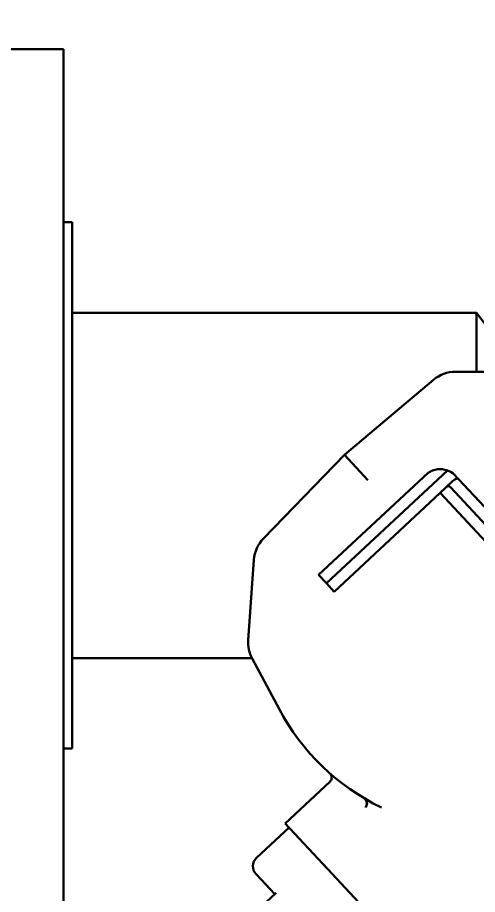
# Model space of a CAD drawing. Header units: inches. Extents: x 11 to 1621, y 11 to 1332.
# Drawn here: x 1200.35 to 1203.52, y 319.58 to 325.61 of the extents above; entities that cross this region are included whole.
import ezdxf

# ---------------------------------------------------------------- set-up
doc = ezdxf.new("R2010")
doc.units = ezdxf.units.IN
doc.header["$LTSCALE"] = 48
doc.header["$MEASUREMENT"] = 0
doc.layers.add('Visible (ANSI)', color=7, linetype='Continuous', lineweight=50)

msp = doc.modelspace()

# ---------------------------------------------------------------- linework, layer by layer
at = {"layer": 'Visible (ANSI)'}
for p, q in [((1200.671342, 325.391153), (1199.981342, 325.391153)), ((1200.671342, 325.391153), (1200.671342, 319.391153)), ((1200.731342, 324.201153), (1200.671342, 324.201153)), ((1200.731342, 324.201153), (1200.731342, 320.581153)), ((1203.51178, 323.578653), (1200.731342, 323.578653)), ((1203.51178, 323.172897), (1203.51178, 323.578653)), ((1203.578922, 323.491153), (1203.51178, 323.578653)), ((1203.368787, 323.172897), (1203.921133, 323.172897)), ((1202.604966, 322.601224), (1203.216447, 323.117211)), ((1202.047581, 322.027226), (1202.604966, 322.601224)), ((1202.604966, 322.601224), (1202.766266, 322.428251)), ((1202.426255, 321.775468), (1203.180215, 322.478547)), ((1202.479956, 321.717881), (1203.312568, 322.494304)), ((1203.359835, 322.465743), (1203.382583, 322.441348)), ((1203.305231, 322.37998), (1203.348423, 322.420258)), ((1203.390639, 322.432709), (1203.382583, 322.441348)), ((1204.847526, 320.870389), (1203.390639, 322.432709)), ((1202.533657, 321.660294), (1203.262131, 322.339607)), ((1203.26204, 322.339705), (1203.305231, 322.37998)), ((1204.732353, 320.762988), (1203.26204, 322.339705)), ((1203.333052, 322.379009), (1204.78994, 320.816688)), ((1201.942874, 321.328141), (1201.981404, 321.879141)), ((1202.426255, 321.775468), (1202.479956, 321.717881)), ((1202.479956, 321.717881), (1202.533657, 321.660294)), ((1201.968438, 321.203653), (1200.731342, 321.203653)), ((1202.154258, 320.854128), (1201.969949, 321.200764)), ((1200.731342, 320.581153), (1200.671342, 320.581153)), ((1202.50605, 320.409544), (1202.506022, 320.409518)), ((1202.50408, 320.353876), (1202.196116, 320.066694)), ((1202.738316, 320.240381), (1202.710209, 320.257945)), ((1201.999817, 319.829811), (1202.222966, 320.037901)), ((1202.224971, 320.035751), (1202.196116, 320.066694)), ((1202.224971, 320.035751), (1202.226769, 320.033823)), ((1202.229899, 320.030467), (1202.226769, 320.033823)), ((1202.231108, 320.02917), (1202.229899, 320.030467)), ((1202.231108, 320.02917), (1202.389483, 319.859334)), ((1202.488201, 319.753471), (1202.389483, 319.859334)), ((1202.389483, 319.859334), (1202.488201, 319.753471)), ((1203.139318, 319.055234), (1202.488201, 319.753471)), ((1201.995931, 319.718523), (1201.998213, 319.716076)), ((1202.125081, 319.580027), (1201.998213, 319.716076)), ((1202.135146, 319.589412), (1202.031502, 319.492763))]:
    msp.add_line(p, q, dxfattribs=at)
for radius in [48.3125, 46.34375]:
    msp.add_circle((1247.196979, 358.380235), radius, dxfattribs=at)
for centre, radius, start, end in [((1203.368787, 322.936677), 0.23622, 90, 130.1586991), ((1203.261811, 322.356912), 0.146468, 69.7241578, 123.8546982), ((1203.261811, 322.356912), 0.146468, 47.9904464, 69.7241578), ((1203.318656, 322.365583), 0.019685, 43, 133), ((1202.217049, 321.862663), 0.23622, 135.8413009, 176), ((1202.178519, 321.311663), 0.23622, 176, 208), ((1203.544727, 321.593453), 1.574803, 208, 244.1671597), ((1202.053518, 319.772224), 0.07874, 133, 223)]:
    msp.add_arc(centre, radius, start, end, dxfattribs=at)
msp.add_ellipse((1203.376245, 322.419286), major_axis=(0.03912, 0.022329), ratio=0.38196601, start_param=1.19716312, end_param=2.12437069, dxfattribs=at)
msp.add_rational_spline([(1202.50605, 320.409544), (1202.505282, 320.410351), (1202.504476, 320.411128), (1202.503633, 320.411874)], [0.999999999545, 0.999999999545, 0.999999999545, 0.999999999546], degree=3, dxfattribs=at)
for points, knots in [([(1202.504079, 320.353874), (1202.507183, 320.356769), (1202.509846, 320.360215), (1202.513892, 320.367702), (1202.515321, 320.371843), (1202.516755, 320.380254), (1202.51678, 320.384633), (1202.515441, 320.393059), (1202.51406, 320.397214), (1202.510453, 320.404076), (1202.508399, 320.406969), (1202.506022, 320.409518)], [0, 0, 0, 0, 0.032338907, 0.032338907, 0.064850291, 0.064850291, 0.097355439, 0.097355439, 0.129860811, 0.129860811, 0.156423745, 0.156423745, 0.156423745, 0.156423745]), ([(1202.74801, 320.177393), (1202.750109, 320.179347), (1202.751892, 320.181432), (1202.755976, 320.187504), (1202.75776, 320.191738), (1202.759793, 320.201212), (1202.759811, 320.206369), (1202.757903, 320.216592), (1202.755931, 320.221566), (1202.751166, 320.22925), (1202.748789, 320.232181), (1202.7436, 320.237174), (1202.740845, 320.239278), (1202.737882, 320.241046)], [-0.190143771, -0.190143771, -0.190143771, -0.190143771, -0.169215472, -0.169215472, -0.134238743, -0.134238743, -0.095199823, -0.095199823, -0.054878264, -0.054878264, -0.026289154, -0.026289154, -0.000000093, -0.000000093, -0.000000093, -0.000000093]), ([(1202.738316, 320.240381), (1202.741245, 320.238551), (1202.743958, 320.236387), (1202.748964, 320.231361), (1202.751217, 320.228478), (1202.755755, 320.220921), (1202.757633, 320.216037), (1202.759463, 320.205904), (1202.759418, 320.200736), (1202.75755, 320.192219), (1202.756271, 320.188846), (1202.752768, 320.182641), (1202.750593, 320.179855), (1202.74801, 320.177393)], [0.000000031, 0.000000031, 0.000000031, 0.000000031, 0.02631959, 0.02631959, 0.054051623, 0.054051623, 0.093505934, 0.093505934, 0.132614572, 0.132614572, 0.160099939, 0.160099939, 0.187049708, 0.187049708, 0.187049708, 0.187049708])]:
    msp.add_open_spline(points, degree=3, knots=knots, dxfattribs=at)

doc.saveas('drawing.dxf')
